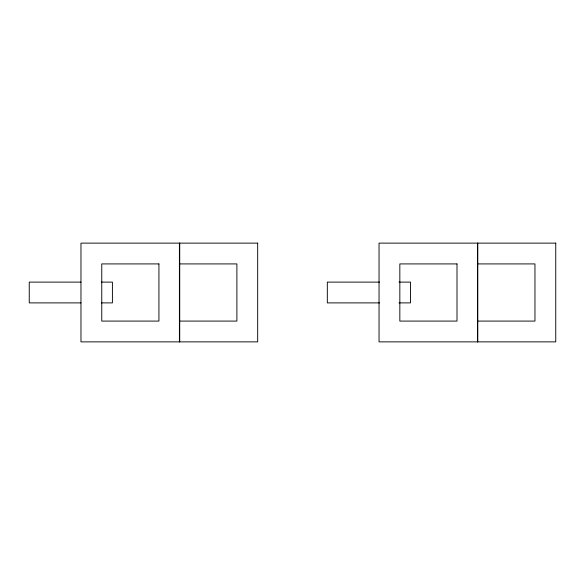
<?xml version="1.0" encoding="UTF-8"?>
<svg xmlns="http://www.w3.org/2000/svg" width="585" height="585" viewBox="0 0 585 585"><rect width="100%" height="100%" fill="white"/><g stroke="black" fill="none" stroke-linecap="round" stroke-linejoin="round"><path stroke-width="0.88" d="M179.719 263.915L236.888 263.915L236.888 321.085L179.719 321.085M477.791 263.915L534.961 263.915L534.961 321.085L477.791 321.085M80.971 282.109L29.25 282.109L29.25 302.891L80.971 302.891M101.337 282.109L112.408 282.109L112.408 302.891L101.337 302.891M379.519 282.109L327.322 282.109L327.322 302.891L379.519 302.891M399.014 282.109L410.48 282.109L410.48 302.891L399.014 302.891M477.791 243.126L477.791 341.874M477.477 243.126L477.477 341.874M179.719 243.126L179.719 341.874M179.405 243.126L179.405 341.874M257.678 243.126L80.971 243.126L80.971 341.874L257.678 341.874L257.678 243.126M555.75 243.126L379.043 243.126L379.043 341.874L555.75 341.874L555.75 243.126M158.93 263.915L101.761 263.915L101.761 321.085L158.93 321.085L158.93 263.915M457.002 263.915L399.833 263.915L399.833 321.085L457.002 321.085L457.002 263.915"/></g></svg>
